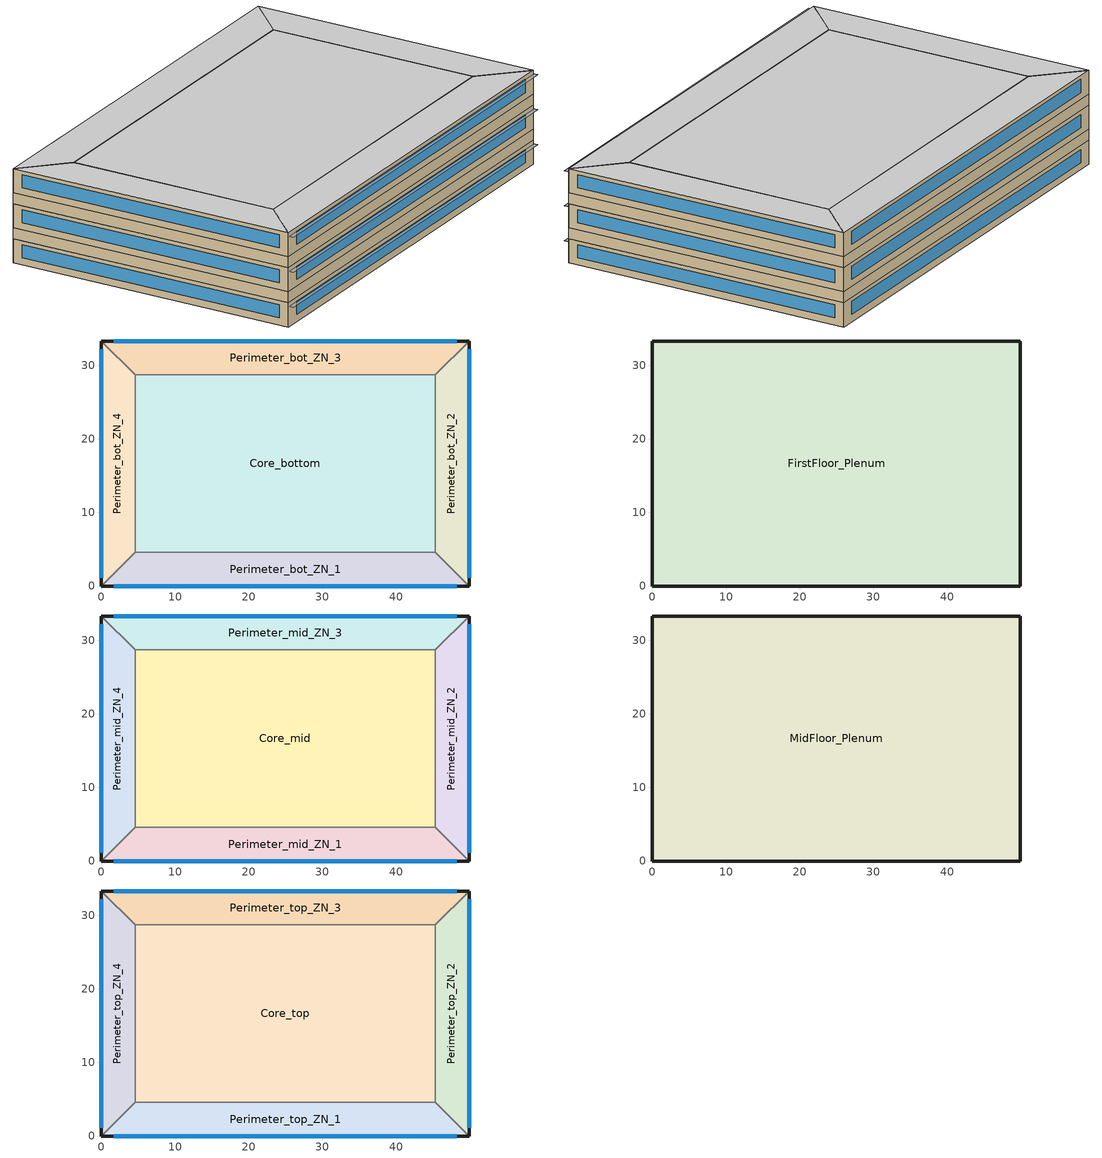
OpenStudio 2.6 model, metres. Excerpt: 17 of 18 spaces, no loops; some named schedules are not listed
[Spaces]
Core_bottom
 floor ground: 45.34,28.7 45.34,4.57 4.57,4.57 4.57,28.7 z0
 wall to Perimeter_bot_ZN_1: 4.57,4.57 45.34,4.57 z0:2.74
 wall to Perimeter_bot_ZN_2: 45.34,4.57 45.34,28.7 z0:2.74
 wall to Perimeter_bot_ZN_4: 4.57,28.7 4.57,4.57 z0:2.74
 wall to Perimeter_bot_ZN_3: 45.34,28.7 4.57,28.7 z0:2.74
Perimeter_bot_ZN_2
 floor ground: 49.91,33.27 49.91,0 45.34,4.57 45.34,28.7 z0
 wall outside (BTAP-Ext-Wall-Mass:U-0.278-:{ "cond"=>0.265} adj ext wall insulation): 49.91,0 49.91,33.27 z0:2.74
 wall to Perimeter_bot_ZN_1: 45.34,4.57 49.91,0 z0:2.74
 wall to Perimeter_bot_ZN_3: 49.91,33.27 45.34,28.7 z0:2.74
 window: 49.91,1.1 49.91,32.18 z0.81:2.3
Perimeter_bot_ZN_3
 floor ground: 49.91,33.27 45.34,28.7 4.57,28.7 0,33.27 z0
 wall outside (BTAP-Ext-Wall-Mass:U-0.278-:{ "cond"=>0.265} adj ext wall insulation): 49.91,33.27 0,33.27 z0:2.74
 wall to Perimeter_bot_ZN_4: 0,33.27 4.57,28.7 z0:2.74
 window: 48.28,33.27 1.64,33.27 z0.81:2.3
Perimeter_bot_ZN_1
 floor ground: 45.34,4.57 49.91,0 0,0 4.57,4.57 z0
 wall outside (BTAP-Ext-Wall-Mass:U-0.278-:{ "cond"=>0.265} adj ext wall insulation): 0,0 49.91,0 z0:2.74
 wall to Perimeter_bot_ZN_4: 4.57,4.57 0,0 z0:2.74
 window: 1.64,0 48.28,0 z0.81:2.3
Perimeter_bot_ZN_4
 floor ground: 0,33.27 4.57,28.7 4.57,4.57 0,0 z0
 wall outside (BTAP-Ext-Wall-Mass:U-0.278-:{ "cond"=>0.265} adj ext wall insulation): 0,33.27 0,0 z0:2.74
 window: 0,32.18 0,1.1 z0.81:2.3
FirstFloor_Plenum
 floor to Perimeter_bot_ZN_3: 49.91,33.27 45.34,28.7 4.57,28.7 0,33.27 z2.74
 floor to Perimeter_bot_ZN_1: 45.34,4.57 49.91,0 0,0 4.57,4.57 z2.74
 floor to Core_bottom: 45.34,28.7 45.34,4.57 4.57,4.57 4.57,28.7 z2.74
 floor to Perimeter_bot_ZN_4: 0,33.27 4.57,28.7 4.57,4.57 0,0 z2.74
 floor to Perimeter_bot_ZN_2: 49.91,33.27 49.91,0 45.34,4.57 45.34,28.7 z2.74
 wall outside (BTAP-Ext-Wall-Mass:U-0.278-:{ "cond"=>0.265} adj ext wall insulation): 0,33.27 0,0 49.91,0 49.91,33.27 0,33.27 z2.74:3.96
Perimeter_mid_ZN_4
 floor to FirstFloor_Plenum: 0,33.27 4.57,28.7 4.57,4.57 0,0 z3.96
 wall outside (BTAP-Ext-Wall-Mass:U-0.278-:{ "cond"=>0.265} adj ext wall insulation): 0,33.27 0,0 z3.96:6.71
 wall to Perimeter_mid_ZN_3: 4.57,28.7 0,33.27 z3.96:6.71
 wall to Core_mid: 4.57,4.57 4.57,28.7 z3.96:6.71
 wall to Perimeter_mid_ZN_1: 0,0 4.57,4.57 z3.96:6.71
 window: 0,32.18 0,1.1 z4.78:6.26
Perimeter_mid_ZN_1
 floor to FirstFloor_Plenum: 45.34,4.57 49.91,0 0,0 4.57,4.57 z3.96
 wall outside (BTAP-Ext-Wall-Mass:U-0.278-:{ "cond"=>0.265} adj ext wall insulation): 0,0 49.91,0 z3.96:6.71
 wall to Core_mid: 45.34,4.57 4.57,4.57 z3.96:6.71
 wall to Perimeter_mid_ZN_2: 49.91,0 45.34,4.57 z3.96:6.71
 window: 1.64,0 48.28,0 z4.78:6.26
Perimeter_mid_ZN_2
 floor to FirstFloor_Plenum: 49.91,33.27 49.91,0 45.34,4.57 45.34,28.7 z3.96
 wall outside (BTAP-Ext-Wall-Mass:U-0.278-:{ "cond"=>0.265} adj ext wall insulation): 49.91,0 49.91,33.27 z3.96:6.71
 wall to Perimeter_mid_ZN_3: 49.91,33.27 45.34,28.7 z3.96:6.71
 wall to Core_mid: 45.34,28.7 45.34,4.57 z3.96:6.71
 window: 49.91,1.1 49.91,32.18 z4.78:6.26
Core_mid
 floor to FirstFloor_Plenum: 45.34,28.7 45.34,4.57 4.57,4.57 4.57,28.7 z3.96
 wall to Perimeter_mid_ZN_3: 45.34,28.7 4.57,28.7 z3.96:6.71
Perimeter_mid_ZN_3
 floor to FirstFloor_Plenum: 49.91,33.27 45.34,28.7 4.57,28.7 0,33.27 z3.96
 wall outside (BTAP-Ext-Wall-Mass:U-0.278-:{ "cond"=>0.265} adj ext wall insulation): 49.91,33.27 0,33.27 z3.96:6.71
 window: 48.28,33.27 1.64,33.27 z4.78:6.26
MidFloor_Plenum
 floor to Perimeter_mid_ZN_3: 49.91,33.27 45.34,28.7 4.57,28.7 0,33.27 z6.71
 floor to Perimeter_mid_ZN_4: 0,33.27 4.57,28.7 4.57,4.57 0,0 z6.71
 floor to Core_mid: 45.34,28.7 45.34,4.57 4.57,4.57 4.57,28.7 z6.71
 floor to Perimeter_mid_ZN_2: 49.91,33.27 49.91,0 45.34,4.57 45.34,28.7 z6.71
 floor to Perimeter_mid_ZN_1: 45.34,4.57 49.91,0 0,0 4.57,4.57 z6.71
 wall outside (BTAP-Ext-Wall-Mass:U-0.278-:{ "cond"=>0.265} adj ext wall insulation): 0,33.27 0,0 49.91,0 49.91,33.27 0,33.27 z6.71:7.92
Perimeter_top_ZN_3
 floor to MidFloor_Plenum: 49.91,33.27 45.34,28.7 4.57,28.7 0,33.27 z7.92
 wall outside (BTAP-Ext-Wall-Mass:U-0.278-:{ "cond"=>0.265} adj ext wall insulation): 49.91,33.27 0,33.27 z7.92:10.67
 wall to Perimeter_top_ZN_4: 0,33.27 4.57,28.7 z7.92:10.67
 wall to Core_top: 4.57,28.7 45.34,28.7 z7.92:10.67
 wall to Perimeter_top_ZN_2: 45.34,28.7 49.91,33.27 z7.92:10.67
 window: 48.28,33.27 1.64,33.27 z8.74:10.22
 ceiling to TopFloor_Plenum: 45.34,28.7 49.91,33.27 0,33.27 4.57,28.7 z10.67
Perimeter_top_ZN_4
 floor to MidFloor_Plenum: 0,33.27 4.57,28.7 4.57,4.57 0,0 z7.92
 wall outside (BTAP-Ext-Wall-Mass:U-0.278-:{ "cond"=>0.265} adj ext wall insulation): 0,33.27 0,0 z7.92:10.67
 wall to Perimeter_top_ZN_1: 0,0 4.57,4.57 z7.92:10.67
 wall to Core_top: 4.57,4.57 4.57,28.7 z7.92:10.67
 window: 0,32.18 0,1.1 z8.74:10.22
 ceiling to TopFloor_Plenum: 0,0 4.57,4.57 4.57,28.7 0,33.27 z10.67
Core_top
 floor to MidFloor_Plenum: 45.34,28.7 45.34,4.57 4.57,4.57 4.57,28.7 z7.92
 wall to Perimeter_top_ZN_1: 4.57,4.57 45.34,4.57 z7.92:10.67
 wall to Perimeter_top_ZN_2: 45.34,4.57 45.34,28.7 z7.92:10.67
 ceiling to TopFloor_Plenum: 45.34,4.57 45.34,28.7 4.57,28.7 4.57,4.57 z10.67
Perimeter_top_ZN_2
 floor to MidFloor_Plenum: 49.91,33.27 49.91,0 45.34,4.57 45.34,28.7 z7.92
 wall outside (BTAP-Ext-Wall-Mass:U-0.278-:{ "cond"=>0.265} adj ext wall insulation): 49.91,0 49.91,33.27 z7.92:10.67
 wall to Perimeter_top_ZN_1: 45.34,4.57 49.91,0 z7.92:10.67
 window: 49.91,1.1 49.91,32.18 z8.74:10.22
 ceiling to TopFloor_Plenum: 49.91,0 49.91,33.27 45.34,28.7 45.34,4.57 z10.67
Perimeter_top_ZN_1
 floor to MidFloor_Plenum: 45.34,4.57 49.91,0 0,0 4.57,4.57 z7.92
 wall outside (BTAP-Ext-Wall-Mass:U-0.278-:{ "cond"=>0.265} adj ext wall insulation): 0,0 49.91,0 z7.92:10.67
 window: 1.64,0 48.28,0 z8.74:10.22
 ceiling to TopFloor_Plenum: 49.91,0 45.34,4.57 4.57,4.57 0,0 z10.67
shading: 49.89,0 0.03,0 0.03,-0.56 49.89,-0.56 z10.27; 49.89,0 0.03,0 0.03,-0.56 49.89,-0.56 z2.35; 49.89,0 0.03,0 0.03,-0.56 49.89,-0.56 z6.31
[Site]
Windsor Intl AP: Latitude {deg}=42.276; Longitude {deg}=-82.956; Time Zone {hr}=-5; Elevation {m}=189.6; Terrain=City
[Building]
MediumOffice-CAN_ON_Windsor.Intl.AP.715380_CWEC2016.epw created: 2019-07-24 20:31:14 +0000: North Axis {deg}=0; Default Construction Set=BTAP-Mass at hdd = 3400.0 adj ext wall insulation adj roof insulation; Standards Number of Stories=3; Standards Number of Above Ground Stories=3; Standards Building Type=NECB2017_MediumOffice
[ClimateZones]
Climate Zone Institution Name 1=ASHRAE; Climate Zone Document Name 1=ANSI/ASHRAE Standard 169; Climate Zone Document Year 1=2006; Climate Zone Institution Name 2=CEC; Climate Zone Document Name 2=California Climate Zone Descriptions; Climate Zone Document Year 2=1995
[Site:WaterMainsTemperature]
Calculation Method=Correlation; Annual Average Outdoor Air Temperature {C}=10.5083; Maximum Difference In Monthly Average Outdoor Air Temperatures {deltaC}=24.6
[Site:GroundTemperature:BuildingSurface]
19.527, 19.502, 19.536, 19.598, 20.002, 21.64, 22.225, 22.375, 21.449, 20.121, 19.802, 19.633
[SizingPeriod:DesignDay] Barometric Pressure {Pa}=99068; Sky Clearness=0; Rain Indicator=0; Snow Indicator=0; Day of Month=21; Daylight Saving Time Indicator=0; Humidity Indicating Type=Wetbulb; Dry-Bulb Temperature Range Modifier Type=DefaultMultipliers
Name | Maximum Dry-Bulb Temperature {C} | Daily Dry-Bulb Temperature Range {deltaC} | Humidity Indicating Conditions at Maximum Dry-Bulb | Wind Speed {m/s} | Wind Direction {deg} | Month | Day Type | Solar Model Indicator | ASHRAE Taub | ASHRAE Taud
Windsor Intl AP Ann Clg .4% Condns DB=>MWB | 32 | 9.1 | 23.1 | 5.4 | 230 | 7 | SummerDesignDay | ASHRAETau | 0.438 | 2.254
Windsor Intl AP Ann Htg 99.6% Condns DB | -15.5 | 0 | -15.5 | 5.1 | 240 | 1 | WinterDesignDay | ASHRAEClearSky
[Material:NoMass] Roughness=Smooth; Thermal Absorptance=0.9; Solar Absorptance=0.7
Name | Thermal Resistance {m2-K/W} | Visible Absorptance
Typical Carpet Pad | 0.21648 | 0.8
Typical Insulation 1 | 5.20402 | 0.7
Typical Insulation 2 | 3.32618 | 0.7
Typical Insulation 3 | 6.41024 | 0.7
Typical Carpet Pad 2 | 1.25503 | 0.8
Typical Carpet Pad 3 | 2.57255 | 0.8
Typical Insulation 4 | 0.526298 | 0.7
Typical Insulation 5 | 0.526316 | 0.7
Typical Insulation 6 R-19.89_R-value 20.0 (ft^2*h*R/Btu) | 3.5222 | 0.7
[Material]
Name | Roughness | Thickness {m} | Conductivity {W/m-K} | Density {kg/m3} | Specific Heat {J/kg-K} | Thermal Absorptance | Solar Absorptance | Visible Absorptance
100mm Normalweight concrete floor | MediumSmooth | 0.1016 | 2.31 | 2322 | 832
G01 13mm gypsum board | Smooth | 0.0127 | 0.16 | 800 | 1090 | 0.9 | 0.7 | 0.5
G05 25mm wood | MediumSmooth | 0.0254 | 0.15 | 608 | 1630 | 0.9 | 0.5 | 0.5
4 in. Normalweight Concrete Floor | MediumRough | 0.1016 | 2.31 | 2322 | 832 | 0.9 | 0.7 | 0.7
1IN Stucco; 1IN Stucco 1 | Smooth | 0.0253 | 0.6918 | 1858 | 837 | 0.9 | 0.7 | 0.92
8IN CONCRETE HW RefBldg; 8IN CONCRETE HW RefBldg 1 | Rough | 0.2032 | 1.311 | 2240 | 836.8 | 0.9 | 0.7 | 0.7
1/2IN Gypsum; 1/2IN Gypsum 1 | Smooth | 0.0127 | 0.16 | 784.9 | 830 | 0.9 | 0.4 | 0.4
Metal Roof Surface; F08 Metal surface | Smooth | 0.0008 | 45.28 | 7824 | 500 | 0.9 | 0.7 | 0.7
6 in. Normalweight Concrete Floor | MediumRough | 0.1524 | 2.31 | 2322 | 832 | 0.9 | 0.7 | 0.7
[Construction]
BTAP-Int-Floor: 100mm Normalweight concrete floor, Typical Carpet Pad
BTAP-Int-Wall: G01 13mm gypsum board, G01 13mm gypsum board
BTAP-Int-Ceiling: Typical Carpet Pad, 100mm Normalweight concrete floor
BTAP-Ext-DaylightDiffuser: SimpleGlazing
BTAP-Int-Door: G05 25mm wood
BTAP-Ext-Floor-Mass:U-0.183: Typical Insulation 1, 4 in. Normalweight Concrete Floor, Typical Carpet Pad
BTAP-Ext-Wall-Mass:U-0.278: 1IN Stucco, 8IN CONCRETE HW RefBldg, Typical Insulation 2, 1/2IN Gypsum
BTAP-Ext-Roof-Metal:U-0.156: Metal Roof Surface, Typical Insulation 3
BTAP-Grnd-Floor-Mass:U-0.757: 6 in. Normalweight Concrete Floor, Typical Carpet Pad 2
BTAP-Grnd-Roof-Mass:U-0.379: 6 in. Normalweight Concrete Floor, Typical Carpet Pad 3
BTAP-Ext-Door:U-1.9000000000000001: F08 Metal surface, Typical Insulation 4
BTAP-Ext-OverHeadDoor:U-1.9000000000000001: Typical Insulation 5
BTAP-Ext-DaylightDiffuser:U=0.190 SHGC=0.600: SimpleGlazing:U=0.190 SHGC=0.600
BTAP-Ext-Wall-Mass:U-0.278-:{ "cond"=>0.265} adj ext wall insulation: 1IN Stucco 1, 8IN CONCRETE HW RefBldg 1, Typical Insulation 6 R-19.89_R-value 20.0 (ft^2*h*R/Btu), 1/2IN Gypsum 1
[DefaultConstructionSet] Default Interior Surface Constructions=Default Surface Constructions 2; Default Ground Contact Surface Constructions=BTAP-Mass at hdd = 3400.0 1; Default Exterior SubSurface Constructions=BTAP-Mass at hdd = 3400.0; Default Interior SubSurface Constructions=Default Sub Surface Constructions 2; Interior Partition Construction=BTAP-Int-Door
Name | Default Exterior Surface Constructions
BTAP-Mass at hdd = 3400.0 | BTAP-Mass at hdd = 3400.0
BTAP-Mass at hdd = 3400.0 adj ext wall insulation adj roof insulation | BTAP-Mass at hdd = 3400.0 adj ext wall insulation adj roof insulation
[DefaultSurfaceConstructions]
Name | Floor Construction | Wall Construction | Roof Ceiling Construction
Default Surface Constructions 2 | BTAP-Int-Floor | BTAP-Int-Wall | BTAP-Int-Ceiling
BTAP-Mass at hdd = 3400.0; BTAP-Mass at hdd = 3400.0 adj ext wall insulation adj roof insulation | BTAP-Ext-Floor-Mass:U-0.183 | BTAP-Ext-Wall-Mass:U-0.278 | BTAP-Ext-Roof-Metal:U-0.156
BTAP-Mass at hdd = 3400.0 1 | BTAP-Grnd-Floor-Mass:U-0.757 | BTAP-Grnd-Roof-Mass:U-0.379 | BTAP-Grnd-Roof-Mass:U-0.379
[DefaultSubSurfaceConstructions]
Name | Fixed Window Construction | Operable Window Construction | Door Construction | Glass Door Construction | Overhead Door Construction | Skylight Construction | Tubular Daylight Dome Construction | Tubular Daylight Diffuser Construction
Default Sub Surface Constructions 2 | BTAP-Ext-DaylightDiffuser | BTAP-Ext-DaylightDiffuser | BTAP-Int-Door
BTAP-Mass at hdd = 3400.0 | BTAP-Ext-DaylightDiffuser:U=0.190 SHGC=0.600 | BTAP-Ext-DaylightDiffuser:U=0.190 SHGC=0.600 | BTAP-Ext-Door:U-1.9000000000000001 | BTAP-Ext-DaylightDiffuser:U=0.190 SHGC=0.600 | BTAP-Ext-OverHeadDoor:U-1.9000000000000001 | BTAP-Ext-DaylightDiffuser:U=0.190 SHGC=0.600 | BTAP-Ext-DaylightDiffuser:U=0.190 SHGC=0.600 | BTAP-Ext-DaylightDiffuser:U=0.190 SHGC=0.600
[WindowMaterial:SimpleGlazingSystem] Solar Heat Gain Coefficient=0.4; Visible Transmittance=0.21
Name | U-Factor {W/m2-K}
SimpleGlazing | 2.2
SimpleGlazing:U=0.190 SHGC=0.600 | 1.9
[Space]
Name | Space Type | Building Story | Thermal Zone | Part of Total Floor Area
Perimeter_mid_ZN_4 | Space Function Office open plan | Building Story 2 | ALL_ST=Office open plan_FL=Building Story 2_SCH=A 4 | Yes
Core_bottom | Space Function Office open plan | Building Story 1 | ALL_ST=Office open plan_FL=Building Story 1_SCH=A 2 | Yes
FirstFloor_Plenum | Space Function - undefined - | Building Story 1 | ALL_ST=- undefined -_FL=Building Story 1_SCH=A | No
Perimeter_top_ZN_3 | Space Function Office open plan | Building Story 3 | ALL_ST=Office open plan_FL=Building Story 3_SCH=A 4 | Yes
Perimeter_bot_ZN_2 | Space Function Office open plan | Building Story 1 | ALL_ST=Office open plan_FL=Building Story 1_SCH=A 3 | Yes
MidFloor_Plenum | Space Function - undefined - | Building Story 2 | ALL_ST=- undefined -_FL=Building Story 2_SCH=A | No
Perimeter_mid_ZN_1 | Space Function Office open plan | Building Story 2 | ALL_ST=Office open plan_FL=Building Story 2_SCH=A 3 | Yes
Perimeter_bot_ZN_1 | Space Function Office open plan | Building Story 1 | ALL_ST=Office open plan_FL=Building Story 1_SCH=A 1 | Yes
Perimeter_bot_ZN_3 | Space Function Office open plan | Building Story 1 | ALL_ST=Office open plan_FL=Building Story 1_SCH=A 4 | Yes
Perimeter_mid_ZN_2 | Space Function Office open plan | Building Story 2 | ALL_ST=Office open plan_FL=Building Story 2_SCH=A 2 | Yes
Perimeter_top_ZN_4 | Space Function Office open plan | Building Story 3 | ALL_ST=Office open plan_FL=Building Story 3_SCH=A 1 | Yes
Perimeter_bot_ZN_4 | Space Function Office open plan | Building Story 1 | ALL_ST=Office open plan_FL=Building Story 1_SCH=A | Yes
Core_top | Space Function Office open plan | Building Story 3 | ALL_ST=Office open plan_FL=Building Story 3_SCH=A 2 | Yes
Perimeter_top_ZN_2 | Space Function Office open plan | Building Story 3 | ALL_ST=Office open plan_FL=Building Story 3_SCH=A | Yes
Perimeter_top_ZN_1 | Space Function Office open plan | Building Story 3 | ALL_ST=Office open plan_FL=Building Story 3_SCH=A 3 | Yes
Core_mid | Space Function Office open plan | Building Story 2 | ALL_ST=Office open plan_FL=Building Story 2_SCH=A | Yes
Perimeter_mid_ZN_3 | Space Function Office open plan | Building Story 2 | ALL_ST=Office open plan_FL=Building Story 2_SCH=A 1 | Yes
[BuildingStory]
Name | Nominal Z Coordinate {m}
Building Story 1 | 0
Building Story 2 | 3.9624
Building Story 3 | 7.9248
[SpaceType] Standards Building Type=Space Function
Name | Default Schedule Set | Design Specification Outdoor Air Object | Standards Space Type
Space Function - undefined - | Space Function - undefined - Schedule Set | Space Function - undefined - Ventilation | - undefined -
Space Function Office open plan | Space Function Office open plan Schedule Set | Space Function Office open plan Ventilation | Office open plan
[DesignSpecification:OutdoorAir] Outdoor Air Flow per Person {m3/s-person}=0; Outdoor Air Flow Air Changes per Hour {1/hr}=0
Name | Outdoor Air Flow per Floor Area {m3/s-m2} | Outdoor Air Method | Outdoor Air Flow Rate {m3/s}
Space Function - undefined - Ventilation | 0
Space Function Office open plan Ventilation | 0.00042164 | Sum | 0
[DefaultScheduleSet] Infiltration Schedule=Always On
Name | Number of People Schedule | People Activity Level Schedule | Lighting Schedule | Electric Equipment Schedule
Space Function - undefined - Schedule Set
Space Function Office open plan Schedule Set | NECB-A-Occupancy | NECB-Activity | NECB-A-Occupancy-NECB-A-Lighting-0.2-0.1-0.67-Light Ruleset | NECB-A-Electric-Equipment
[ThermostatSetpoint:DualSetpoint]
Name | Heating Setpoint Temperature Schedule | Cooling Setpoint Temperature Schedule
Space Function Office open plan Thermostat 31; Space Function Office open plan Thermostat 32; Space Function Office open plan Thermostat 33; Space Function Office open plan Thermostat 34; Space Function Office open plan Thermostat 35; Space Function Office open plan Thermostat 36; Space Function Office open plan Thermostat 37; Space Function Office open plan Thermostat 38; Space Function Office open plan Thermostat 39; Space Function Office open plan Thermostat 40; Space Function Office open plan Thermostat 41; Space Function Office open plan Thermostat 42; Space Function Office open plan Thermostat 43; Space Function Office open plan Thermostat 44; Space Function Office open plan Thermostat 45 | NECB-A-Thermostat Setpoint-Heating | NECB-A-Thermostat Setpoint-Cooling
Space Function - undefined - Thermostat 7; Space Function - undefined - Thermostat 8
[People]
Space Function Office open plan People: People Definition=Space Function Office open plan People Definition; Space or SpaceType=Space Function Office open plan; Work Efficiency Schedule=Work Efficiency Schedule; Clothing Insulation Schedule=Clothing Schedule; Air Velocity Schedule=Air Velocity Schedule; Multiplier=1
[Lights]
Space Function Office open plan Lights: Lights Definition=Space Function Office open plan Lights Definition-new; Space or SpaceType=Space Function Office open plan; Fraction Replaceable=1
[ElectricEquipment]
Space Function Office open plan Elec Equip 30.0 percent reduction: Electric Equipment Definition=Space Function Office open plan Elec Equip Definition - 30.0 percent reduction; Space or SpaceType=Space Function Office open plan
[SpaceInfiltration:DesignFlowRate] Schedule=Always On Discrete; Design Flow Rate Calculation Method=Flow/ExteriorArea; Flow per Exterior Surface Area {m3/s-m2}=0.000249407; Constant Term Coefficient=0; Temperature Term Coefficient=0; Velocity Term Coefficient=0.224; Velocity Squared Term Coefficient=0
Name | Space or SpaceType
FirstFloor_Plenum Infiltration | FirstFloor_Plenum
MidFloor_Plenum Infiltration | MidFloor_Plenum
Perimeter_bot_ZN_1 Infiltration | Perimeter_bot_ZN_1
Perimeter_bot_ZN_2 Infiltration | Perimeter_bot_ZN_2
Perimeter_bot_ZN_3 Infiltration | Perimeter_bot_ZN_3
Perimeter_bot_ZN_4 Infiltration | Perimeter_bot_ZN_4
Perimeter_mid_ZN_1 Infiltration | Perimeter_mid_ZN_1
Perimeter_mid_ZN_2 Infiltration | Perimeter_mid_ZN_2
Perimeter_mid_ZN_3 Infiltration | Perimeter_mid_ZN_3
Perimeter_mid_ZN_4 Infiltration | Perimeter_mid_ZN_4
Perimeter_top_ZN_1 Infiltration | Perimeter_top_ZN_1
Perimeter_top_ZN_2 Infiltration | Perimeter_top_ZN_2
Perimeter_top_ZN_3 Infiltration | Perimeter_top_ZN_3
Perimeter_top_ZN_4 Infiltration | Perimeter_top_ZN_4
[ThermalZone] Use Ideal Air Loads=No
Name | Thermostat
ALL_ST=Office open plan_FL=Building Story 2_SCH=A | Space Function Office open plan Thermostat 31
ALL_ST=Office open plan_FL=Building Story 3_SCH=A | Space Function Office open plan Thermostat 32
ALL_ST=Office open plan_FL=Building Story 1_SCH=A | Space Function Office open plan Thermostat 33
ALL_ST=Office open plan_FL=Building Story 3_SCH=A 1 | Space Function Office open plan Thermostat 34
ALL_ST=Office open plan_FL=Building Story 2_SCH=A 1 | Space Function Office open plan Thermostat 35
ALL_ST=Office open plan_FL=Building Story 3_SCH=A 2 | Space Function Office open plan Thermostat 36
ALL_ST=Office open plan_FL=Building Story 2_SCH=A 2 | Space Function Office open plan Thermostat 37
ALL_ST=- undefined -_FL=Building Story 2_SCH=A | Space Function - undefined - Thermostat 7
ALL_ST=Office open plan_FL=Building Story 2_SCH=A 3 | Space Function Office open plan Thermostat 38
ALL_ST=Office open plan_FL=Building Story 1_SCH=A 1 | Space Function Office open plan Thermostat 39
ALL_ST=Office open plan_FL=Building Story 1_SCH=A 2 | Space Function Office open plan Thermostat 40
ALL_ST=Office open plan_FL=Building Story 3_SCH=A 3 | Space Function Office open plan Thermostat 41
ALL_ST=- undefined -_FL=Building Story 1_SCH=A | Space Function - undefined - Thermostat 8
ALL_ST=Office open plan_FL=Building Story 2_SCH=A 4 | Space Function Office open plan Thermostat 42
ALL_ST=Office open plan_FL=Building Story 3_SCH=A 4 | Space Function Office open plan Thermostat 43
ALL_ST=Office open plan_FL=Building Story 1_SCH=A 3 | Space Function Office open plan Thermostat 44
ALL_ST=Office open plan_FL=Building Story 1_SCH=A 4 | Space Function Office open plan Thermostat 45
